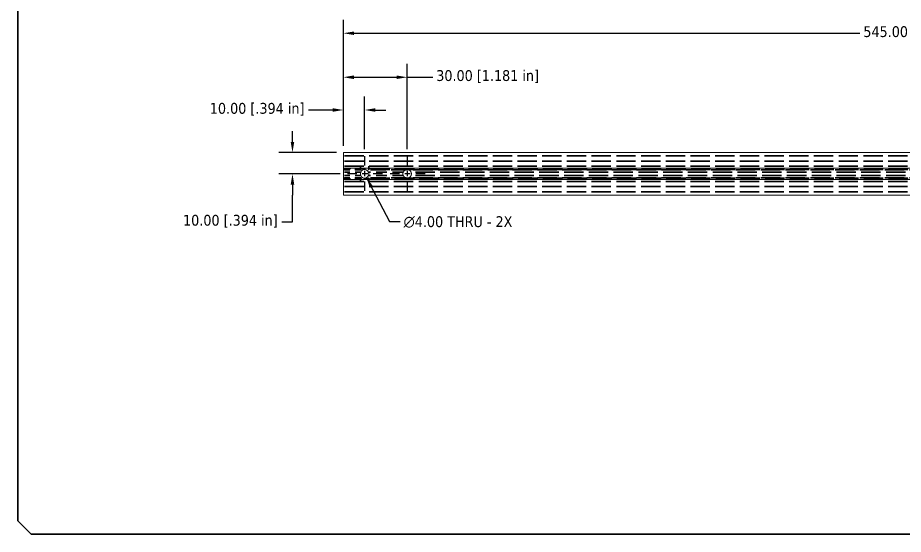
# Model space of a CAD drawing. Header units: inches. Extents: x 1 to 33.8, y 0.5 to 21.5.
# Drawn here: x 1 to 17.38, y 0.5 to 10.06 of the extents above; entities that cross this region are included whole.
import ezdxf

# ---------------------------------------------------------------- set-up
doc = ezdxf.new("R2010")
doc.units = ezdxf.units.IN
doc.header["$LTSCALE"] = 2
doc.header["$MEASUREMENT"] = 0
doc.linetypes.add('CHAIN', pattern=[0.7087, 0.4724, -0.0591, 0.1181, -0.0591])
doc.linetypes.add('DASHED', pattern=[0.2067, 0.1654, -0.0413])
doc.layers.get('0').update_dxf_attribs({"lineweight": 25})
for name, color, linetype, lineweight in [('Center Mark (ANSI)', 7, 'Continuous', 25), ('Dimension (ANSI)', 7, 'Continuous', 25), ('Symbol (ANSI)', 7, 'Continuous', 25), ('TITLE', 7, 'Continuous', 35), ('Visible (ANSI)', 7, 'Continuous', 18)]:
    doc.layers.add(name, color=color, linetype=linetype, lineweight=lineweight)
doc.layers.add('Hidden (ANSI)', color=9, linetype='DASHED', lineweight=35, true_color=0x808080)
doc.styles.add('Note Text (ANSI)', font='tahoma.ttf')
doc.dimstyles.new('Default - mm [in] (ANSI)', dxfattribs={"dimscale": 2, "dimtxt": 0.1, "dimasz": 0.098425, "dimexe": 0.125, "dimexo": 0.063, "dimgap": 0.031496, "dimtad": 0, "dimtoh": 1, "dimlfac": 25.4, "dimrnd": 1e-08, "dimzin": 4, "dimdsep": 46, "dimtxsty": 'Note Text (ANSI)', "dimcen": 0.09, "dimdle": 0.393701, "dimclrd": 256, "dimclre": 256, "dimclrt": 256, "dimadec": 1, "dimazin": 1, "dimtfac": 1.2, "dimtofl": 0, "dimtmove": 0, "dimatfit": 3, "dimfxl": 0, "dimtolj": 1, "dimtzin": 4, "dimlwd": -1, "dimlwe": -1, "dimarcsym": 0})
doc.dimstyles.new('Default - mm [in] (ANSI)$7', dxfattribs={"dimscale": 2, "dimtxt": 0.1, "dimasz": 0.098425, "dimexe": 0.125, "dimexo": 0.063, "dimgap": 0.031496, "dimtad": 0, "dimtoh": 1, "dimlfac": 25.4, "dimrnd": 1e-08, "dimzin": 4, "dimdsep": 46, "dimtxsty": 'Note Text (ANSI)', "dimblk": 'CLOSED', "dimcen": 0.09, "dimdle": 0.393701, "dimclrd": 256, "dimclre": 256, "dimclrt": 256, "dimadec": 1, "dimazin": 1, "dimtfac": 1.2, "dimtofl": 0, "dimtmove": 0, "dimatfit": 3, "dimfxl": 0, "dimtolj": 1, "dimtzin": 4, "dimlwd": -1, "dimlwe": -1, "dimarcsym": 0})

# ---------------------------------------------------------------- blocks, each defined once
blk = doc.blocks.new('Borders B-Size')
at = {"layer": 'TITLE'}
for p, q in [((0.5, 0.375), (0.5, 10.625)), ((0.625, 0.25), (0.5, 0.375)), ((16.75, 0.25), (0.625, 0.25))]:
    blk.add_line(p, q, dxfattribs=at)
blk = doc.blocks.new('*D22')
at = {"layer": 'Defpoints', "color": 0, "transparency": 16777216}
for p in [(7.415, 8.348), (7.021, 7.561), (7.415, 7.496)]:
    blk.add_point(p, dxfattribs=at)
at = {"layer": 'Dimension (ANSI)', "transparency": 16777216}
for p, q in [((7.021, 7.687), (7.021, 8.598)), ((7.415, 7.622), (7.415, 8.598)), ((6.824, 8.348), (6.379, 8.348)), ((7.612, 8.348), (7.809, 8.348))]:
    blk.add_line(p, q, dxfattribs=at)
for points in [[(6.824, 8.381), (6.824, 8.315), (7.021, 8.348)], [(7.612, 8.381), (7.612, 8.315), (7.415, 8.348)]]:
    blk.add_solid(points, dxfattribs=at)
at = {"layer": 'Dimension (ANSI)', "transparency": 16777216, "insert": (4.552, 8.479), "char_height": 0.2, "attachment_point": 1, "style": 'Note Text (ANSI)'}
blk.add_mtext('\\A1;10.00 [.394 in]', dxfattribs=at)
blk = doc.blocks.new('*D23')
at = {"layer": 'Defpoints', "color": 0, "transparency": 16777216}
for p in [(8.202, 8.954), (7.021, 7.561), (8.202, 7.496)]:
    blk.add_point(p, dxfattribs=at)
at = {"layer": 'Dimension (ANSI)', "transparency": 16777216}
for p, q in [((7.021, 7.687), (7.021, 9.204)), ((8.202, 7.622), (8.202, 9.204)), ((7.218, 8.954), (8.006, 8.954)), ((8.202, 8.954), (8.676, 8.954))]:
    blk.add_line(p, q, dxfattribs=at)
for points in [[(7.218, 8.987), (7.218, 8.921), (7.021, 8.954)], [(8.006, 8.987), (8.006, 8.921), (8.202, 8.954)]]:
    blk.add_solid(points, dxfattribs=at)
at = {"layer": 'Dimension (ANSI)', "transparency": 16777216, "insert": (8.739, 9.085), "char_height": 0.2, "attachment_point": 1, "style": 'Note Text (ANSI)'}
blk.add_mtext('\\A1;30.00 [1.181 in]', dxfattribs=at)
blk = doc.blocks.new('*D24')
at = {"layer": 'Defpoints', "color": 0, "transparency": 16777216}
for p in [(28.478, 9.768), (7.021, 7.561), (28.478, 7.496)]:
    blk.add_point(p, dxfattribs=at)
at = {"layer": 'Dimension (ANSI)', "transparency": 16777216}
for p, q in [((7.021, 7.687), (7.021, 10.018)), ((28.478, 7.622), (28.478, 10.018)), ((7.218, 9.768), (16.573, 9.768)), ((28.281, 9.768), (18.927, 9.768))]:
    blk.add_line(p, q, dxfattribs=at)
for points in [[(7.218, 9.8), (7.218, 9.735), (7.021, 9.768)], [(28.281, 9.8), (28.281, 9.735), (28.478, 9.768)]]:
    blk.add_solid(points, dxfattribs=at)
at = {"layer": 'Dimension (ANSI)', "transparency": 16777216, "insert": (16.636, 9.898), "char_height": 0.2, "attachment_point": 1, "style": 'Note Text (ANSI)'}
blk.add_mtext('\\A1;545.00 [21.457 in]', dxfattribs=at)
blk = doc.blocks.new('*D25')
at = {"layer": 'Defpoints', "color": 0, "transparency": 16777216}
for p in [(7.021, 7.561), (6.081, 7.167), (7.086, 7.167)]:
    blk.add_point(p, dxfattribs=at)
at = {"layer": 'Dimension (ANSI)', "transparency": 16777216}
for p, q in [((6.081, 7.757), (6.081, 7.954)), ((6.895, 7.561), (5.831, 7.561)), ((6.96, 7.167), (5.831, 7.167)), ((6.081, 6.97), (6.081, 6.773)), ((6.081, 6.279), (6.081, 6.773)), ((5.884, 6.279), (6.081, 6.279))]:
    blk.add_line(p, q, dxfattribs=at)
for points in [[(6.048, 7.757), (6.113, 7.757), (6.081, 7.561)], [(6.048, 6.97), (6.113, 6.97), (6.081, 7.167)]]:
    blk.add_solid(points, dxfattribs=at)
at = {"layer": 'Dimension (ANSI)', "transparency": 16777216, "insert": (4.057, 6.409), "char_height": 0.2, "attachment_point": 1, "style": 'Note Text (ANSI)'}
blk.add_mtext('\\A1;10.00 [.394 in]', dxfattribs=at)
blk = doc.blocks.new('_Closed')
at = {"color": 0, "linetype": 'ByBlock', "lineweight": -2}
for p, q in [((-1, 0.167), (0, 0)), ((-1, 0.167), (-1, -0.167)), ((0, 0), (-1, -0.167)), ((0, 0), (-1, 0))]:
    blk.add_line(p, q, dxfattribs=at)

msp = doc.modelspace()

# ---------------------------------------------------------------- linework, layer by layer
at = {"layer": 'Center Mark (ANSI)', "linetype": 'CHAIN', "ltscale": 0.182523}
for p, q in [((7.414957, 7.495584), (7.414957, 6.838103)), ((8.202359, 7.495584), (8.202359, 6.838103)), ((7.743697, 7.166844), (7.086217, 7.166844)), ((8.531099, 7.166844), (7.873619, 7.166844))]:
    msp.add_line(p, q, dxfattribs=at)
at = {"layer": 'Hidden (ANSI)', "ltscale": 1.07868}
for p, q in [((28.87165, 7.501489), (7.021256, 7.501489)), ((28.87165, 7.402867), (7.021256, 7.402867)), ((28.87165, 7.310741), (7.021256, 7.310741)), ((28.87165, 7.022946), (7.021256, 7.022946)), ((28.87165, 6.93082), (7.021256, 6.93082)), ((28.87165, 6.832198), (7.021256, 6.832198))]:
    msp.add_line(p, q, dxfattribs=at)
at = {"layer": 'Hidden (ANSI)', "ltscale": 0.32831}
for p, q in [((7.366099, 7.266647), (7.021256, 7.266647)), ((7.366099, 7.06704), (7.021256, 7.06704))]:
    msp.add_line(p, q, dxfattribs=at)
at = {"layer": 'Hidden (ANSI)', "ltscale": 0.299852}
for p, q in [((7.336217, 7.249344), (7.021256, 7.249344)), ((7.336217, 7.084344), (7.021256, 7.084344))]:
    msp.add_line(p, q, dxfattribs=at)
at = {"layer": 'Hidden (ANSI)', "ltscale": 0.306178}
for p, q in [((7.342859, 7.24303), (7.021256, 7.24303)), ((7.342859, 7.198496), (7.021256, 7.198496)), ((7.342859, 7.135191), (7.021256, 7.135191)), ((7.342859, 7.090657), (7.021256, 7.090657))]:
    msp.add_line(p, q, dxfattribs=at)
at = {"layer": 'Hidden (ANSI)', "ltscale": 0.058372}
for p, q in [((7.336217, 7.249344), (7.336217, 7.310741)), ((7.493697, 7.249344), (7.493697, 7.310741)), ((7.336217, 7.022946), (7.336217, 7.084344)), ((7.493697, 7.022946), (7.493697, 7.084344))]:
    msp.add_line(p, q, dxfattribs=at)
at = {"layer": 'Hidden (ANSI)', "ltscale": 1.079027}
for p, q in [((28.429091, 7.266647), (7.463816, 7.266647)), ((28.429091, 7.06704), (7.463816, 7.06704))]:
    msp.add_line(p, q, dxfattribs=at)
at = {"layer": 'Hidden (ANSI)', "ltscale": 0.841089}
for p, q in [((8.182468, 7.24303), (7.487055, 7.24303)), ((8.182468, 7.090657), (7.487055, 7.090657))]:
    msp.add_line(p, q, dxfattribs=at)
at = {"layer": 'Hidden (ANSI)', "ltscale": 1.075951}
for p, q in [((28.399209, 7.249344), (7.493697, 7.249344)), ((28.399209, 7.084344), (7.493697, 7.084344))]:
    msp.add_line(p, q, dxfattribs=at)
at = {"layer": 'Hidden (ANSI)', "ltscale": 1.084965}
for p, q in [((28.405851, 7.24303), (8.22225, 7.24303)), ((28.405851, 7.090657), (8.22225, 7.090657))]:
    msp.add_line(p, q, dxfattribs=at)
at = {"layer": 'Hidden (ANSI)', "ltscale": 0.612456}
for p, q in [((8.130261, 7.198496), (7.487055, 7.198496)), ((8.130261, 7.135191), (7.487055, 7.135191))]:
    msp.add_line(p, q, dxfattribs=at)
at = {"layer": 'Hidden (ANSI)', "ltscale": 1.082158}
for p, q in [((28.405851, 7.198496), (8.274457, 7.198496)), ((28.405851, 7.135191), (8.274457, 7.135191))]:
    msp.add_line(p, q, dxfattribs=at)
at = {"layer": 'Hidden (ANSI)', "ltscale": 0.031676}
for points, knots in [([(7.336217, 7.249344), (7.336217, 7.249344), (7.336775, 7.24881), (7.33898, 7.24671), (7.340627, 7.245142), (7.342763, 7.243121), (7.342811, 7.243075), (7.342859, 7.24303)], [0.3509638203, 0.3509638203, 0.3509638203, 0.3509638203, 0.39189348562, 0.39189348562, 0.43282315095, 0.43282315095, 0.43375417953, 0.43375417953, 0.43375417953, 0.43375417953]), ([(7.487055, 7.24303), (7.487103, 7.243075), (7.487151, 7.243121), (7.489287, 7.245142), (7.490934, 7.24671), (7.493139, 7.24881), (7.493697, 7.249344), (7.493697, 7.249344)], [0.97010110168, 0.97010110168, 0.97010110168, 0.97010110168, 0.97103213026, 0.97103213026, 1.01196179558, 1.01196179558, 1.05289146091, 1.05289146091, 1.05289146091, 1.05289146091]), ([(7.342859, 7.090657), (7.342811, 7.090612), (7.342763, 7.090567), (7.340627, 7.088545), (7.33898, 7.086978), (7.336775, 7.084877), (7.336217, 7.084344), (7.336217, 7.084344)], [0.97010110168, 0.97010110168, 0.97010110168, 0.97010110168, 0.97103213026, 0.97103213026, 1.01196179558, 1.01196179558, 1.05289146091, 1.05289146091, 1.05289146091, 1.05289146091]), ([(7.493697, 7.084344), (7.493697, 7.084344), (7.493139, 7.084877), (7.490934, 7.086978), (7.489287, 7.088545), (7.487151, 7.090567), (7.487103, 7.090612), (7.487055, 7.090657)], [0.3509638203, 0.3509638203, 0.3509638203, 0.3509638203, 0.39189348562, 0.39189348562, 0.43282315095, 0.43282315095, 0.43375417953, 0.43375417953, 0.43375417953, 0.43375417953])]:
    msp.add_open_spline(points, degree=3, knots=knots, dxfattribs=at)
at = {"layer": 'Hidden (ANSI)', "ltscale": 0.193586}
for points, knots in [([(7.342859, 7.24303), (7.343001, 7.244351), (7.343184, 7.245655), (7.344058, 7.250529), (7.34508, 7.253802), (7.347611, 7.258789), (7.349451, 7.261092), (7.354701, 7.265223), (7.359806, 7.266479), (7.371467, 7.266831), (7.379555, 7.26545), (7.396894, 7.262739), (7.406172, 7.261573), (7.423743, 7.261573), (7.43302, 7.262739), (7.450359, 7.26545), (7.458447, 7.266831), (7.470108, 7.266479), (7.475213, 7.265223), (7.480463, 7.261092), (7.482303, 7.258789), (7.484834, 7.253802), (7.485856, 7.250529), (7.48673, 7.245655), (7.486913, 7.244351), (7.487055, 7.24303)], [0.548853647, 0.548853647, 0.548853647, 0.548853647, 0.5587452167, 0.5587452167, 0.586978515, 0.586978515, 0.6133690764, 0.6133690764, 0.6618781774, 0.6618781774, 0.7288230276, 0.7288230276, 0.7957678777, 0.7957678777, 0.8627127278, 0.8627127278, 0.929657578, 0.929657578, 0.978166679, 0.978166679, 1.0045572404, 1.0045572404, 1.0327905387, 1.0327905387, 1.0426821084, 1.0426821084, 1.0426821084, 1.0426821084]), ([(7.487055, 7.090657), (7.486913, 7.089336), (7.48673, 7.088032), (7.485856, 7.083158), (7.484834, 7.079885), (7.482303, 7.074898), (7.480463, 7.072595), (7.475213, 7.068464), (7.470108, 7.067209), (7.458447, 7.066856), (7.450359, 7.068237), (7.43302, 7.070948), (7.423743, 7.072115), (7.406172, 7.072115), (7.396894, 7.070948), (7.379555, 7.068237), (7.371467, 7.066856), (7.359806, 7.067209), (7.354701, 7.068464), (7.349451, 7.072595), (7.347611, 7.074898), (7.34508, 7.079885), (7.344058, 7.083158), (7.343184, 7.088032), (7.343001, 7.089336), (7.342859, 7.090657)], [0.0183417285, 0.0183417285, 0.0183417285, 0.0183417285, 0.0282332983, 0.0282332983, 0.0564665965, 0.0564665965, 0.082857158, 0.082857158, 0.1313662589, 0.1313662589, 0.1983111091, 0.1983111091, 0.2652559592, 0.2652559592, 0.3322008094, 0.3322008094, 0.3991456595, 0.3991456595, 0.4476547605, 0.4476547605, 0.4740453219, 0.4740453219, 0.5022786202, 0.5022786202, 0.5121701899, 0.5121701899, 0.5121701899, 0.5121701899])]:
    msp.add_open_spline(points, degree=3, knots=knots, dxfattribs=at)
at = {"layer": 'Visible (ANSI)'}
for p, q in [((28.87165, 7.560544), (7.021256, 7.560544)), ((7.021256, 7.501489), (7.021256, 7.560544)), ((7.021256, 7.501489), (7.021256, 7.290387)), ((7.021256, 7.270387), (7.021256, 7.290387)), ((7.021256, 7.270387), (7.021256, 7.260699)), ((28.87165, 7.270387), (7.021256, 7.270387)), ((7.021256, 7.260699), (7.021256, 7.072989)), ((7.021256, 7.072989), (7.021256, 7.0633)), ((28.87165, 7.0633), (7.021256, 7.0633)), ((7.021256, 7.0433), (7.021256, 7.0633)), ((7.021256, 7.0433), (7.021256, 6.832198)), ((7.021256, 6.773143), (7.021256, 6.832198)), ((28.87165, 6.773143), (7.021256, 6.773143))]:
    msp.add_line(p, q, dxfattribs=at)
for centre in [(7.414957, 7.166844), (8.202359, 7.166844)]:
    msp.add_circle(centre, 0.07874, dxfattribs=at)

# ---------------------------------------------------------------- block references
at = {"xscale": 2, "yscale": 2, "zscale": 2}
msp.add_blockref('Borders B-Size', (0, 0), dxfattribs=at)

# ---------------------------------------------------------------- texts
at = {"layer": 'Symbol (ANSI)', "insert": (8.134378, 6.383151), "char_height": 0.20000001, "width": 2.14357196, "attachment_point": 1, "line_spacing_factor": 0.4445, "style": 'Note Text (ANSI)'}
msp.add_mtext('\\fTahoma|b0|i0;\\H0.2000;\\fAIGDT|b0|i0;\\H0.2000;n\\fTahoma|b0|i0;\\H0.2000;4.00 THRU - 2X', dxfattribs=at)

# ---------------------------------------------------------------- dimensions: what is measured, and where the dimension line sits
at = {"layer": 'Dimension (ANSI)'}
for base, p2, angle, override, picture, middle in [((28.477949, 9.767603), (28.477949, 7.495584), 180, {"dimgap": 0.031496, "dimtoh": 0, "dimdec": 2, "dimlfac": 25.4, "dimtol": 0, "dimlim": 0, "dimtp": 0, "dimtm": 0, "dimtdec": 2, "dimatfit": 1}, '*D24', (17.749603, 9.767603)), ((8.202359, 8.954245), (8.202359, 7.495584), 180, {"dimgap": 0.031496, "dimtoh": 0, "dimdec": 2, "dimlfac": 25.4, "dimtol": 0, "dimlim": 0, "dimtp": 0, "dimtm": 0, "dimtdec": 2, "dimatfit": 2}, '*D23', (9.704847, 8.954245)), ((7.414957, 8.347946), (7.414957, 7.495584), 180, {"dimgap": 0.031496, "dimtoh": 0, "dimdec": 2, "dimlfac": 25.4, "dimtol": 0, "dimlim": 0, "dimtp": 0, "dimtm": 0, "dimtdec": 2, "dimatfit": 1}, '*D22', (5.433746, 8.347946)), ((6.080617, 7.166844), (7.086217, 7.166844), 90, {"dimgap": 0.031496, "dimtih": 1, "dimtoh": 1, "dimdec": 2, "dimlfac": 25.4, "dimtol": 0, "dimlim": 0, "dimtp": 0, "dimtm": 0, "dimtdec": 2, "dimtmove": 1, "dimatfit": 1}, '*D25', (6.061678, 6.278561))]:
    dim = msp.add_linear_dim(base=base, p1=(7.021256, 7.560544), p2=p2, angle=angle, dimstyle='Default - mm [in] (ANSI)', override=override, dxfattribs=at)
    dim.commit()
    dim.dimension.update_dxf_attribs({"geometry": picture, "text_midpoint": middle, "dimtype": 160})

# ---------------------------------------------------------------- leaders
at = {"layer": 'Symbol (ANSI)', "annotation_type": 0, "has_hookline": 1, "hookline_direction": 0, "text_width": 2.11395}
msp.add_leader([(7.45015, 7.096406), (7.874535, 6.283151), (8.071386, 6.283151)], dimstyle='Default - mm [in] (ANSI)$7', override={"dimtad": 0}, dxfattribs=at)

doc.saveas('drawing.dxf')
